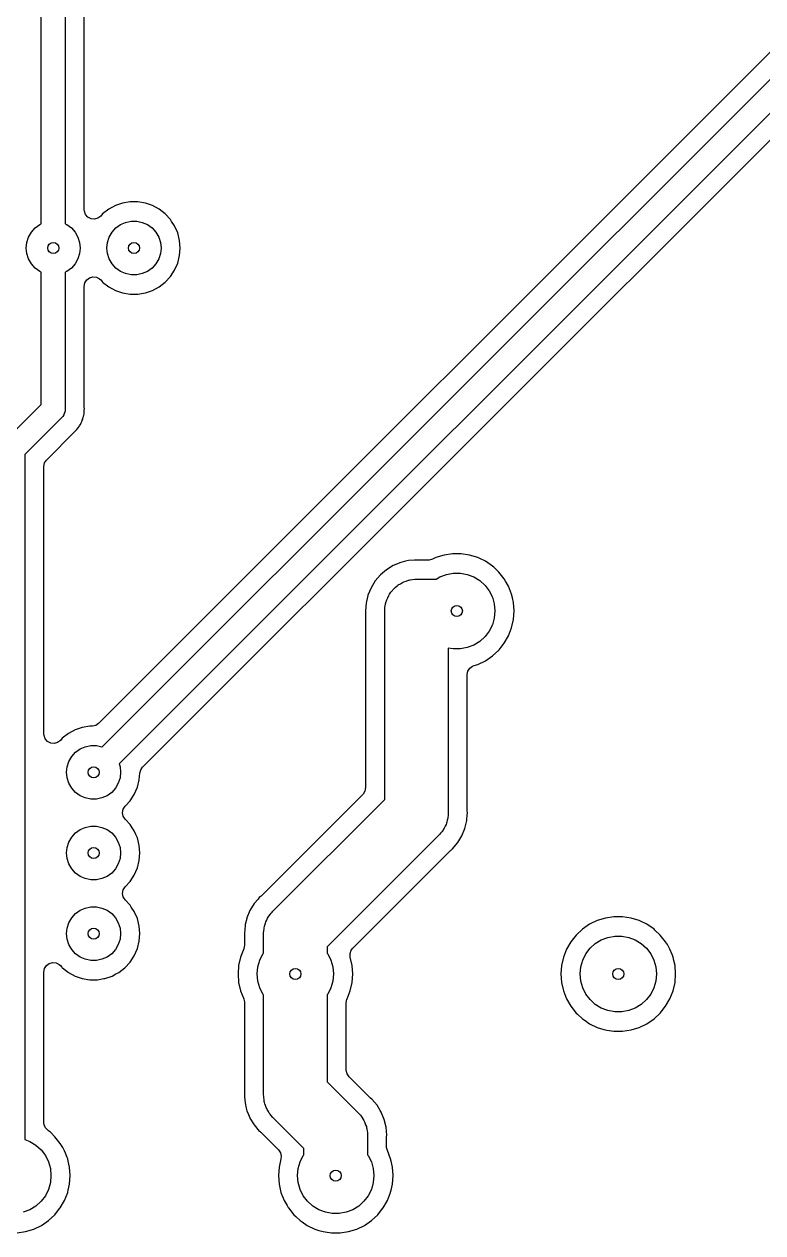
# Model space of a CAD drawing. Extents: x 0.79 to 9.84, y -6.5 to -0.79.
# Drawn here: x 7.651 to 8.566, y -3.208 to -1.71 of the extents above; entities that cross this region are included whole.
import ezdxf

# ---------------------------------------------------------------- set-up
doc = ezdxf.new("R2010")
doc.units = 0
doc.header["$MEASUREMENT"] = 0
doc.layers.add('BLACK', color=7, linetype='CONTINUOUS')

msp = doc.modelspace()

# ---------------------------------------------------------------- linework, layer by layer
at = {"layer": 'BLACK', "linetype": 'CONTINUOUS'}
for p, q in [((7.6726, -1.9575), (7.6726, -1.5374)), ((7.7022, -1.5435), (7.7022, -1.9575)), ((7.7258, -1.9398), (7.7258, -1.5582)), ((8.5955, -1.7249), (7.7436, -2.5768)), ((7.7482, -2.6058), (8.6226, -1.7313)), ((8.6478, -1.7478), (7.7689, -2.6267)), ((7.798, -2.6311), (8.6289, -1.8002)), ((7.7733, -1.9319), (7.7644, -1.9349)), ((7.7827, -1.9303), (7.7733, -1.9319)), ((7.7921, -1.9303), (7.7827, -1.9303)), ((7.7827, -1.9303), (7.7827, -1.9303)), ((7.8015, -1.9319), (7.7921, -1.9303)), ((7.7921, -1.9303), (7.7921, -1.9303)), ((7.8104, -1.9349), (7.8015, -1.9319)), ((7.726, -1.9419), (7.7258, -1.9398)), ((7.7275, -1.946), (7.726, -1.9419)), ((7.7304, -1.9492), (7.7275, -1.946)), ((7.7462, -1.9478), (7.7428, -1.9504)), ((7.7486, -1.9452), (7.7462, -1.9478)), ((7.7561, -1.9394), (7.7486, -1.9452)), ((7.7486, -1.9452), (7.7486, -1.9452)), ((7.7644, -1.9349), (7.7561, -1.9394)), ((7.7561, -1.9394), (7.7561, -1.9394)), ((7.8187, -1.9394), (7.8104, -1.9349)), ((7.8262, -1.9452), (7.8187, -1.9394)), ((7.8187, -1.9394), (7.8187, -1.9394)), ((7.8326, -1.9522), (7.8262, -1.9452)), ((7.8262, -1.9452), (7.8262, -1.9452)), ((7.6603, -1.9677), (7.665, -1.9625)), ((7.665, -1.9625), (7.6707, -1.9584)), ((7.6707, -1.9584), (7.6726, -1.9575)), ((7.7022, -1.9575), (7.7041, -1.9584)), ((7.7041, -1.9584), (7.7098, -1.9625)), ((7.7098, -1.9625), (7.7145, -1.9677)), ((7.7343, -1.9511), (7.7304, -1.9492)), ((7.7386, -1.9516), (7.7343, -1.9511)), ((7.7428, -1.9504), (7.7386, -1.9516)), ((7.7603, -1.9677), (7.765, -1.9625)), ((7.765, -1.9625), (7.7707, -1.9584)), ((7.7707, -1.9584), (7.7771, -1.9556)), ((7.7771, -1.9556), (7.7839, -1.9541)), ((7.7839, -1.9541), (7.7909, -1.9541)), ((7.7909, -1.9541), (7.7977, -1.9556)), ((7.7977, -1.9556), (7.8041, -1.9584)), ((7.8041, -1.9584), (7.8098, -1.9625)), ((7.8098, -1.9625), (7.8145, -1.9677)), ((7.8341, -1.9545), (7.8326, -1.9522)), ((7.8326, -1.9522), (7.8326, -1.9522)), ((7.8378, -1.9601), (7.8341, -1.9545)), ((7.8416, -1.9688), (7.8378, -1.9601)), ((7.6547, -1.9804), (7.6568, -1.9738)), ((7.6568, -1.9738), (7.6603, -1.9677)), ((7.7145, -1.9677), (7.718, -1.9738)), ((7.718, -1.9738), (7.7201, -1.9804)), ((7.7547, -1.9804), (7.7568, -1.9738)), ((7.7568, -1.9738), (7.7603, -1.9677)), ((7.8145, -1.9677), (7.818, -1.9738)), ((7.818, -1.9738), (7.8201, -1.9804)), ((7.8439, -1.978), (7.8416, -1.9688)), ((7.6539, -1.9874), (7.6547, -1.9804)), ((7.6547, -1.9944), (7.6539, -1.9874)), ((7.7201, -1.9804), (7.7209, -1.9874)), ((7.7209, -1.9874), (7.7201, -1.9944)), ((7.7539, -1.9874), (7.7547, -1.9804)), ((7.7547, -1.9944), (7.7539, -1.9874)), ((7.8201, -1.9804), (7.8209, -1.9874)), ((7.8209, -1.9874), (7.8201, -1.9944)), ((7.8447, -1.9874), (7.8439, -1.978)), ((7.8439, -1.9968), (7.8447, -1.9874)), ((7.6568, -2.001), (7.6547, -1.9944)), ((7.6603, -2.0071), (7.6568, -2.001)), ((7.665, -2.0123), (7.6603, -2.0071)), ((7.7145, -2.0071), (7.7098, -2.0123)), ((7.718, -2.001), (7.7145, -2.0071)), ((7.7201, -1.9944), (7.718, -2.001)), ((7.7568, -2.001), (7.7547, -1.9944)), ((7.7603, -2.0071), (7.7568, -2.001)), ((7.765, -2.0123), (7.7603, -2.0071)), ((7.8145, -2.0071), (7.8098, -2.0123)), ((7.818, -2.001), (7.8145, -2.0071)), ((7.8201, -1.9944), (7.818, -2.001)), ((7.8378, -2.0147), (7.8416, -2.006)), ((7.8416, -2.006), (7.8439, -1.9968)), ((7.6707, -2.0164), (7.665, -2.0123)), ((7.6726, -2.0173), (7.6707, -2.0164)), ((7.6726, -2.1813), (7.6726, -2.0173)), ((7.7041, -2.0164), (7.7022, -2.0173)), ((7.7022, -2.0173), (7.7022, -2.1874)), ((7.7098, -2.0123), (7.7041, -2.0164)), ((7.7707, -2.0164), (7.765, -2.0123)), ((7.7771, -2.0192), (7.7707, -2.0164)), ((7.7839, -2.0207), (7.7771, -2.0192)), ((7.7909, -2.0207), (7.7839, -2.0207)), ((7.7977, -2.0192), (7.7909, -2.0207)), ((7.8041, -2.0164), (7.7977, -2.0192)), ((7.8098, -2.0123), (7.8041, -2.0164)), ((7.8262, -2.0296), (7.8326, -2.0226)), ((7.8326, -2.0226), (7.8378, -2.0147)), ((7.7258, -2.035), (7.7266, -2.0307)), ((7.7258, -2.1842), (7.7258, -2.035)), ((7.7266, -2.0307), (7.7289, -2.027)), ((7.7289, -2.027), (7.7323, -2.0244)), ((7.7323, -2.0244), (7.7365, -2.0233)), ((7.7365, -2.0233), (7.7408, -2.0237)), ((7.7408, -2.0237), (7.7447, -2.0256)), ((7.7447, -2.0256), (7.7462, -2.027)), ((7.7462, -2.027), (7.7479, -2.0288)), ((7.7479, -2.0288), (7.7485, -2.0294)), ((7.7485, -2.0294), (7.7486, -2.0296)), ((7.7486, -2.0296), (7.7561, -2.0354)), ((7.7561, -2.0354), (7.7561, -2.0354)), ((7.7561, -2.0354), (7.7561, -2.0354)), ((7.7561, -2.0354), (7.7644, -2.0399)), ((7.8104, -2.0399), (7.8187, -2.0354)), ((7.8187, -2.0354), (7.8262, -2.0296)), ((7.7644, -2.0399), (7.7733, -2.043)), ((7.7733, -2.043), (7.7827, -2.0445)), ((7.7827, -2.0445), (7.7827, -2.0445)), ((7.7827, -2.0445), (7.7921, -2.0445)), ((7.7921, -2.0445), (7.7991, -2.0433)), ((7.7991, -2.0433), (7.8015, -2.043)), ((7.8015, -2.043), (7.8104, -2.0399)), ((7.627, -2.227), (7.6726, -2.1813)), ((7.7022, -2.1874), (7.702, -2.1889)), ((7.7259, -2.1857), (7.7258, -2.1842)), ((7.7258, -2.1884), (7.726, -2.1864)), ((7.726, -2.1864), (7.7259, -2.1857)), ((7.6978, -2.1978), (7.6522, -2.2435)), ((7.6991, -2.1961), (7.6978, -2.1978)), ((7.7004, -2.1944), (7.6991, -2.1961)), ((7.7005, -2.1941), (7.7004, -2.1944)), ((7.7007, -2.1939), (7.7005, -2.1941)), ((7.7013, -2.1918), (7.7007, -2.1939)), ((7.702, -2.1898), (7.7013, -2.1918)), ((7.702, -2.1889), (7.7021, -2.1892)), ((7.7021, -2.1892), (7.702, -2.1894)), ((7.702, -2.1894), (7.702, -2.1898)), ((7.7223, -2.2035), (7.7233, -2.2017)), ((7.7233, -2.2017), (7.7234, -2.201)), ((7.7234, -2.201), (7.7239, -2.1996)), ((7.7239, -2.1996), (7.7242, -2.199)), ((7.7242, -2.199), (7.7246, -2.197)), ((7.7246, -2.197), (7.7248, -2.1961)), ((7.7248, -2.1961), (7.7254, -2.1942)), ((7.7254, -2.1942), (7.7255, -2.1935)), ((7.7255, -2.1935), (7.7257, -2.192)), ((7.7257, -2.1918), (7.7258, -2.1913)), ((7.7257, -2.192), (7.7257, -2.1918)), ((7.7258, -2.1893), (7.7258, -2.1884)), ((7.7258, -2.1884), (7.7258, -2.1884)), ((7.7258, -2.1913), (7.7258, -2.1893)), ((7.6793, -2.2499), (7.7141, -2.215)), ((7.7141, -2.215), (7.7143, -2.2148)), ((7.7143, -2.2148), (7.7167, -2.2125)), ((7.7167, -2.2125), (7.7178, -2.2109)), ((7.7178, -2.2109), (7.7184, -2.2102)), ((7.7184, -2.2102), (7.7196, -2.2086)), ((7.7196, -2.2086), (7.72, -2.208)), ((7.72, -2.208), (7.7207, -2.2067)), ((7.7207, -2.2067), (7.7208, -2.2067)), ((7.7208, -2.2067), (7.7212, -2.2061)), ((7.7212, -2.2061), (7.7219, -2.2043)), ((7.7219, -2.2043), (7.7223, -2.2035)), ((7.6522, -2.2435), (7.6522, -3.0927)), ((7.6758, -2.2582), (7.6766, -2.2539)), ((7.6758, -2.5898), (7.6758, -2.2582)), ((7.6766, -2.2539), (7.6789, -2.2503)), ((7.6789, -2.2503), (7.6793, -2.2499)), ((8.1821, -2.3665), (8.1716, -2.3681)), ((8.1927, -2.3665), (8.1821, -2.3665)), ((8.1821, -2.3665), (8.1821, -2.3665)), ((8.2032, -2.3681), (8.1927, -2.3665)), ((8.1927, -2.3665), (8.1927, -2.3665)), ((8.1087, -2.3811), (8.1002, -2.3863)), ((8.1179, -2.3773), (8.1087, -2.3811)), ((8.1087, -2.3811), (8.1087, -2.3811)), ((8.1239, -2.3758), (8.1179, -2.3773)), ((8.1275, -2.375), (8.1239, -2.3758)), ((8.1349, -2.3744), (8.1275, -2.375)), ((8.1275, -2.375), (8.1275, -2.375)), ((8.1275, -2.375), (8.1275, -2.375)), ((8.1275, -2.375), (8.1275, -2.375)), ((8.1362, -2.3743), (8.1349, -2.3744)), ((8.1349, -2.3744), (8.1349, -2.3744)), ((8.1374, -2.3742), (8.1362, -2.3743)), ((8.1394, -2.3744), (8.1374, -2.3742)), ((8.1374, -2.3742), (8.1374, -2.3742)), ((8.1403, -2.3744), (8.1394, -2.3744)), ((8.1522, -2.3744), (8.1403, -2.3744)), ((8.1531, -2.3744), (8.1522, -2.3744)), ((8.1573, -2.3732), (8.1531, -2.3744)), ((8.1614, -2.3712), (8.1573, -2.3732)), ((8.1716, -2.3681), (8.1614, -2.3712)), ((8.1614, -2.3712), (8.1614, -2.3712)), ((8.1716, -2.3681), (8.1716, -2.3681)), ((8.2134, -2.3712), (8.2032, -2.3681)), ((8.2032, -2.3681), (8.2032, -2.3681)), ((8.2161, -2.3725), (8.2134, -2.3712)), ((8.2134, -2.3712), (8.2134, -2.3712)), ((8.2134, -2.3712), (8.2134, -2.3712)), ((8.2134, -2.3712), (8.2134, -2.3712)), ((8.2229, -2.3758), (8.2161, -2.3725)), ((8.2317, -2.3818), (8.2229, -2.3758)), ((8.2332, -2.3832), (8.2317, -2.3818)), ((8.2317, -2.3818), (8.2317, -2.3818)), ((8.0927, -2.3927), (8.0863, -2.4002)), ((8.1002, -2.3863), (8.0927, -2.3927)), ((8.0927, -2.3927), (8.0927, -2.3927)), ((8.1002, -2.3863), (8.1002, -2.3863)), ((8.1616, -2.398), (8.1663, -2.3951)), ((8.1663, -2.3951), (8.1745, -2.392)), ((8.1745, -2.392), (8.183, -2.3904)), ((8.183, -2.3904), (8.1918, -2.3904)), ((8.1918, -2.3904), (8.2003, -2.392)), ((8.2003, -2.392), (8.2085, -2.3951)), ((8.2085, -2.3951), (8.2159, -2.3997)), ((8.2395, -2.3891), (8.2332, -2.3832)), ((8.2461, -2.3974), (8.2395, -2.3891)), ((8.2479, -2.4004), (8.2461, -2.3974)), ((8.2461, -2.3974), (8.2461, -2.3974)), ((8.2461, -2.3974), (8.2461, -2.3974)), ((8.0811, -2.4087), (8.0773, -2.4179)), ((8.0863, -2.4002), (8.0811, -2.4087)), ((8.0811, -2.4087), (8.0811, -2.4087)), ((8.0863, -2.4002), (8.0863, -2.4002)), ((8.1058, -2.4142), (8.1075, -2.4118)), ((8.1075, -2.4118), (8.1083, -2.4111)), ((8.1083, -2.4111), (8.1089, -2.4103)), ((8.1089, -2.4103), (8.1111, -2.4083)), ((8.1111, -2.4083), (8.1133, -2.4063)), ((8.1133, -2.4063), (8.1142, -2.4057)), ((8.1142, -2.4057), (8.1149, -2.4051)), ((8.1149, -2.4051), (8.1175, -2.4036)), ((8.1175, -2.4036), (8.1201, -2.4021)), ((8.1201, -2.4021), (8.121, -2.4017)), ((8.121, -2.4017), (8.1219, -2.4012)), ((8.1219, -2.4012), (8.1247, -2.4003)), ((8.1247, -2.4003), (8.1275, -2.3993)), ((8.1275, -2.3993), (8.1285, -2.3991)), ((8.1285, -2.3991), (8.1295, -2.3988)), ((8.1295, -2.3988), (8.1325, -2.3985)), ((8.1325, -2.3985), (8.1354, -2.3981)), ((8.1354, -2.3981), (8.1364, -2.3981)), ((8.1364, -2.3981), (8.1374, -2.398)), ((8.1374, -2.398), (8.1616, -2.398)), ((8.2159, -2.3997), (8.2223, -2.4056)), ((8.2223, -2.4056), (8.2276, -2.4125)), ((8.2514, -2.4066), (8.2479, -2.4004)), ((8.2553, -2.4164), (8.2514, -2.4066)), ((8.2514, -2.4066), (8.2514, -2.4066)), ((8.0755, -2.4255), (8.075, -2.4275)), ((8.0772, -2.4182), (8.0755, -2.4255)), ((8.0773, -2.4179), (8.0772, -2.4182)), ((8.0992, -2.4285), (8.0998, -2.4256)), ((8.0998, -2.4256), (8.1002, -2.4247)), ((8.1002, -2.4247), (8.1005, -2.4237)), ((8.1005, -2.4237), (8.1018, -2.421)), ((8.1018, -2.421), (8.103, -2.4183)), ((8.103, -2.4183), (8.1035, -2.4175)), ((8.1035, -2.4175), (8.104, -2.4166)), ((8.104, -2.4166), (8.1058, -2.4142)), ((8.2276, -2.4125), (8.2315, -2.4203)), ((8.2315, -2.4203), (8.2338, -2.4287)), ((8.2564, -2.4212), (8.2553, -2.4164)), ((8.2577, -2.4268), (8.2564, -2.4212)), ((8.2585, -2.4374), (8.2577, -2.4268)), ((8.075, -2.4275), (8.0742, -2.4374)), ((8.0742, -2.4374), (8.0742, -2.4374)), ((8.0742, -2.4374), (8.0744, -2.4394)), ((8.0744, -2.4394), (8.0744, -2.4403)), ((8.0744, -2.4403), (8.0744, -2.6564)), ((8.075, -2.4275), (8.075, -2.4275)), ((8.098, -2.4374), (8.0982, -2.4334)), ((8.098, -2.6711), (8.098, -2.4374)), ((8.0982, -2.4334), (8.0984, -2.4324)), ((8.0984, -2.4324), (8.0985, -2.4314)), ((8.0985, -2.4314), (8.0992, -2.4285)), ((8.2338, -2.4287), (8.2346, -2.4374)), ((8.2346, -2.4374), (8.2338, -2.4461)), ((8.2577, -2.448), (8.2585, -2.4374)), ((8.2315, -2.4545), (8.2276, -2.4623)), ((8.2338, -2.4461), (8.2315, -2.4545)), ((8.2553, -2.4584), (8.2577, -2.448)), ((8.2223, -2.4692), (8.2159, -2.4751)), ((8.2276, -2.4623), (8.2223, -2.4692)), ((8.2461, -2.4774), (8.2514, -2.4682)), ((8.2514, -2.4682), (8.2553, -2.4584)), ((8.183, -2.4844), (8.1768, -2.4833)), ((8.1768, -2.4833), (8.1768, -2.6874)), ((8.1918, -2.4844), (8.183, -2.4844)), ((8.2003, -2.4828), (8.1918, -2.4844)), ((8.2085, -2.4797), (8.2003, -2.4828)), ((8.2159, -2.4751), (8.2085, -2.4797)), ((8.2317, -2.493), (8.2395, -2.4858)), ((8.2395, -2.4858), (8.2398, -2.4854)), ((8.2398, -2.4854), (8.2461, -2.4774)), ((8.2461, -2.4774), (8.2461, -2.4774)), ((8.2461, -2.4774), (8.2461, -2.4774)), ((8.2134, -2.5036), (8.2229, -2.499)), ((8.2229, -2.499), (8.2317, -2.493)), ((8.2004, -2.5163), (8.2012, -2.512)), ((8.2004, -2.6845), (8.2004, -2.5163)), ((8.2012, -2.512), (8.2035, -2.5083)), ((8.2035, -2.5083), (8.2069, -2.5057)), ((8.2069, -2.5057), (8.2087, -2.505)), ((8.2087, -2.505), (8.2134, -2.5036)), ((7.7436, -2.5768), (7.7401, -2.5793)), ((7.676, -2.5919), (7.6758, -2.5898)), ((7.6775, -2.596), (7.676, -2.5919)), ((7.7061, -2.5894), (7.6986, -2.5952)), ((7.7144, -2.5849), (7.7061, -2.5894)), ((7.7061, -2.5894), (7.7061, -2.5894)), ((7.7233, -2.5819), (7.7144, -2.5849)), ((7.7327, -2.5803), (7.7233, -2.5819)), ((7.7353, -2.5803), (7.7327, -2.5803)), ((7.7359, -2.5803), (7.7353, -2.5803)), ((7.7401, -2.5793), (7.7359, -2.5803)), ((7.6804, -2.5992), (7.6775, -2.596)), ((7.6843, -2.6011), (7.6804, -2.5992)), ((7.6886, -2.6016), (7.6843, -2.6011)), ((7.6928, -2.6004), (7.6886, -2.6016)), ((7.6962, -2.5978), (7.6928, -2.6004)), ((7.6986, -2.5952), (7.6962, -2.5978)), ((7.6986, -2.5952), (7.6986, -2.5952)), ((7.7207, -2.6084), (7.7271, -2.6056)), ((7.7271, -2.6056), (7.7339, -2.6041)), ((7.7339, -2.6041), (7.7409, -2.6041)), ((7.7409, -2.6041), (7.7477, -2.6056)), ((7.7477, -2.6056), (7.7482, -2.6058)), ((7.7068, -2.6238), (7.7103, -2.6177)), ((7.7103, -2.6177), (7.715, -2.6125)), ((7.715, -2.6125), (7.7207, -2.6084)), ((7.7039, -2.6374), (7.7047, -2.6304)), ((7.7047, -2.6304), (7.7068, -2.6238)), ((7.7689, -2.6267), (7.7701, -2.6304)), ((7.7701, -2.6304), (7.7709, -2.6374)), ((7.7946, -2.6384), (7.7958, -2.6343)), ((7.7958, -2.6343), (7.798, -2.6311)), ((7.7047, -2.6444), (7.7039, -2.6374)), ((7.7068, -2.651), (7.7047, -2.6444)), ((7.7103, -2.6571), (7.7068, -2.651)), ((7.768, -2.651), (7.7645, -2.6571)), ((7.7701, -2.6444), (7.768, -2.651)), ((7.7709, -2.6374), (7.7701, -2.6444)), ((7.7916, -2.656), (7.7939, -2.6468)), ((7.7939, -2.6468), (7.7946, -2.6384)), ((7.715, -2.6623), (7.7103, -2.6571)), ((7.7207, -2.6664), (7.715, -2.6623)), ((7.7271, -2.6692), (7.7207, -2.6664)), ((7.7541, -2.6664), (7.7477, -2.6692)), ((7.7598, -2.6623), (7.7541, -2.6664)), ((7.7645, -2.6571), (7.7598, -2.6623)), ((7.7826, -2.6726), (7.7878, -2.6647)), ((7.7878, -2.6647), (7.7916, -2.656)), ((8.0709, -2.6647), (7.9449, -2.7908)), ((8.0713, -2.6644), (8.0709, -2.6647)), ((8.0736, -2.6607), (8.0713, -2.6644)), ((8.0744, -2.6564), (8.0736, -2.6607)), ((7.7339, -2.6707), (7.7271, -2.6692)), ((7.7409, -2.6707), (7.7339, -2.6707)), ((7.7477, -2.6692), (7.7409, -2.6707)), ((7.774, -2.6832), (7.7763, -2.6795)), ((7.7763, -2.6794), (7.7767, -2.6791)), ((7.7763, -2.6795), (7.7763, -2.6794)), ((7.7767, -2.6791), (7.7826, -2.6726)), ((7.9596, -2.8096), (8.098, -2.6711)), ((7.7732, -2.6875), (7.774, -2.6832)), ((7.774, -2.6917), (7.7732, -2.6875)), ((7.7763, -2.6954), (7.774, -2.6917)), ((7.7826, -2.7022), (7.7763, -2.6954)), ((8.1755, -2.6967), (8.175, -2.6992)), ((8.1762, -2.6943), (8.1755, -2.6967)), ((8.1763, -2.6929), (8.1762, -2.6943)), ((8.1766, -2.6914), (8.1763, -2.6929)), ((8.1768, -2.6874), (8.1766, -2.6914)), ((8.1998, -2.6973), (8.1999, -2.6969)), ((8.1999, -2.6969), (8.2004, -2.6899)), ((8.2004, -2.6854), (8.2004, -2.6845)), ((8.2006, -2.6874), (8.2004, -2.6854)), ((8.2004, -2.6894), (8.2005, -2.6884)), ((8.2004, -2.6899), (8.2004, -2.6894)), ((8.2004, -2.6899), (8.2004, -2.6899)), ((8.2005, -2.6884), (8.2006, -2.6874)), ((8.2006, -2.6874), (8.2006, -2.6874)), ((7.715, -2.7125), (7.7207, -2.7084)), ((7.7207, -2.7084), (7.7271, -2.7056)), ((7.7271, -2.7056), (7.7339, -2.7041)), ((7.7339, -2.7041), (7.7409, -2.7041)), ((7.7409, -2.7041), (7.7477, -2.7056)), ((7.7477, -2.7056), (7.7541, -2.7084)), ((7.7541, -2.7084), (7.7598, -2.7125)), ((7.7852, -2.7061), (7.7826, -2.7022)), ((7.7826, -2.7022), (7.7826, -2.7022)), ((7.7826, -2.7022), (7.7826, -2.7022)), ((7.7878, -2.7101), (7.7852, -2.7061)), ((7.7897, -2.7145), (7.7878, -2.7101)), ((7.7878, -2.7101), (7.7878, -2.7101)), ((7.7878, -2.7101), (7.7878, -2.7101)), ((8.1687, -2.711), (8.1673, -2.713)), ((8.1703, -2.7091), (8.1687, -2.711)), ((8.171, -2.7077), (8.1703, -2.7091)), ((8.1718, -2.7065), (8.171, -2.7077)), ((8.1728, -2.7042), (8.1718, -2.7065)), ((8.174, -2.702), (8.1728, -2.7042)), ((8.1744, -2.7006), (8.174, -2.702)), ((8.175, -2.6992), (8.1744, -2.7006)), ((8.1937, -2.7161), (8.1975, -2.7069)), ((8.1975, -2.7069), (8.1998, -2.6973)), ((7.7047, -2.7304), (7.7068, -2.7238)), ((7.7068, -2.7238), (7.7103, -2.7177)), ((7.7103, -2.7177), (7.715, -2.7125)), ((7.7598, -2.7125), (7.7645, -2.7177)), ((7.7645, -2.7177), (7.768, -2.7238)), ((7.768, -2.7238), (7.7701, -2.7304)), ((7.7916, -2.7188), (7.7897, -2.7145)), ((7.7939, -2.728), (7.7916, -2.7188)), ((8.1652, -2.7152), (8.0268, -2.8537)), ((8.1662, -2.7141), (8.1652, -2.7152)), ((8.1673, -2.713), (8.1662, -2.7141)), ((8.1821, -2.7321), (8.1885, -2.7246)), ((8.1885, -2.7246), (8.1937, -2.7161)), ((7.7039, -2.7374), (7.7047, -2.7304)), ((7.7047, -2.7444), (7.7039, -2.7374)), ((7.7701, -2.7304), (7.7709, -2.7374)), ((7.7709, -2.7374), (7.7701, -2.7444)), ((7.7947, -2.7374), (7.7939, -2.728)), ((7.7939, -2.7468), (7.7947, -2.7374)), ((8.0585, -2.8554), (8.1799, -2.734)), ((8.1799, -2.734), (8.1806, -2.7334)), ((8.1806, -2.7334), (8.1821, -2.7321)), ((8.1821, -2.7321), (8.1821, -2.7321)), ((7.7068, -2.751), (7.7047, -2.7444)), ((7.7103, -2.7571), (7.7068, -2.751)), ((7.768, -2.751), (7.7645, -2.7571)), ((7.7701, -2.7444), (7.768, -2.751)), ((7.7878, -2.7647), (7.7916, -2.756)), ((7.7916, -2.756), (7.7939, -2.7468)), ((7.715, -2.7623), (7.7103, -2.7571)), ((7.7207, -2.7664), (7.715, -2.7623)), ((7.7271, -2.7692), (7.7207, -2.7664)), ((7.7339, -2.7707), (7.7271, -2.7692)), ((7.7409, -2.7707), (7.7339, -2.7707)), ((7.7477, -2.7692), (7.7409, -2.7707)), ((7.7541, -2.7664), (7.7477, -2.7692)), ((7.7598, -2.7623), (7.7541, -2.7664)), ((7.7645, -2.7571), (7.7598, -2.7623)), ((7.7826, -2.7726), (7.7878, -2.7647)), ((7.7732, -2.7875), (7.774, -2.7832)), ((7.774, -2.7832), (7.7763, -2.7795)), ((7.7763, -2.7794), (7.7765, -2.7793)), ((7.7763, -2.7795), (7.7763, -2.7794)), ((7.7765, -2.7793), (7.7826, -2.7726)), ((7.774, -2.7917), (7.7732, -2.7875)), ((7.7763, -2.7954), (7.774, -2.7917)), ((7.7826, -2.8022), (7.7763, -2.7954)), ((7.9363, -2.8002), (7.9311, -2.8087)), ((7.9411, -2.7946), (7.9363, -2.8002)), ((7.9427, -2.7927), (7.9411, -2.7946)), ((7.9411, -2.7946), (7.9411, -2.7946)), ((7.9442, -2.7914), (7.9427, -2.7927)), ((7.9427, -2.7927), (7.9427, -2.7927)), ((7.9449, -2.7908), (7.9442, -2.7914)), ((7.7103, -2.8177), (7.715, -2.8125)), ((7.715, -2.8125), (7.7207, -2.8084)), ((7.7207, -2.8084), (7.7271, -2.8056)), ((7.7271, -2.8056), (7.7339, -2.8041)), ((7.7339, -2.8041), (7.7409, -2.8041)), ((7.7409, -2.8041), (7.7477, -2.8056)), ((7.7477, -2.8056), (7.7541, -2.8084)), ((7.7541, -2.8084), (7.7598, -2.8125)), ((7.7598, -2.8125), (7.7645, -2.8177)), ((7.7841, -2.8045), (7.7826, -2.8022)), ((7.7826, -2.8022), (7.7826, -2.8022)), ((7.7826, -2.8022), (7.7826, -2.8022)), ((7.7878, -2.8101), (7.7841, -2.8045)), ((7.7916, -2.8188), (7.7878, -2.8101)), ((7.9311, -2.8087), (7.9273, -2.8179)), ((7.9311, -2.8087), (7.9311, -2.8087)), ((7.9538, -2.8171), (7.9545, -2.8157)), ((7.9545, -2.8157), (7.9561, -2.8138)), ((7.9561, -2.8138), (7.9575, -2.8118)), ((7.9575, -2.8118), (7.9586, -2.8107)), ((7.9586, -2.8107), (7.9596, -2.8096)), ((8.3821, -2.8165), (8.3716, -2.8181)), ((8.3927, -2.8165), (8.3821, -2.8165)), ((8.3821, -2.8165), (8.3821, -2.8165)), ((8.4032, -2.8181), (8.3927, -2.8165)), ((8.3927, -2.8165), (8.3927, -2.8165)), ((7.7039, -2.8374), (7.7047, -2.8304)), ((7.7047, -2.8304), (7.7068, -2.8238)), ((7.7068, -2.8238), (7.7103, -2.8177)), ((7.7645, -2.8177), (7.768, -2.8238)), ((7.768, -2.8238), (7.7701, -2.8304)), ((7.7701, -2.8304), (7.7709, -2.8374)), ((7.7939, -2.828), (7.7916, -2.8188)), ((7.7947, -2.8374), (7.7939, -2.828)), ((7.925, -2.8275), (7.9242, -2.8374)), ((7.9253, -2.8259), (7.925, -2.8275)), ((7.925, -2.8275), (7.925, -2.8275)), ((7.9271, -2.8185), (7.9253, -2.8259)), ((7.9273, -2.8179), (7.9271, -2.8185)), ((7.9485, -2.832), (7.9486, -2.8305)), ((7.9486, -2.8305), (7.9493, -2.8281)), ((7.9493, -2.8281), (7.9498, -2.8256)), ((7.9498, -2.8256), (7.9504, -2.8242)), ((7.9504, -2.8242), (7.9508, -2.8228)), ((7.9508, -2.8228), (7.952, -2.8206)), ((7.952, -2.8206), (7.953, -2.8183)), ((7.953, -2.8183), (7.9538, -2.8171)), ((8.3431, -2.8318), (8.3429, -2.832)), ((8.3519, -2.8258), (8.3431, -2.8318)), ((8.3431, -2.8318), (8.3431, -2.8318)), ((8.3614, -2.8212), (8.3519, -2.8258)), ((8.3519, -2.8258), (8.3519, -2.8258)), ((8.3716, -2.8181), (8.3614, -2.8212)), ((8.3614, -2.8212), (8.3614, -2.8212)), ((8.3716, -2.8181), (8.3716, -2.8181)), ((8.4134, -2.8212), (8.4032, -2.8181)), ((8.4032, -2.8181), (8.4032, -2.8181)), ((8.4141, -2.8216), (8.4134, -2.8212)), ((8.4134, -2.8212), (8.4134, -2.8212)), ((8.4134, -2.8212), (8.4134, -2.8212)), ((8.4134, -2.8212), (8.4134, -2.8212)), ((8.4229, -2.8258), (8.4141, -2.8216)), ((8.4317, -2.8318), (8.4229, -2.8258)), ((8.4328, -2.8329), (8.4317, -2.8318)), ((8.4317, -2.8318), (8.4317, -2.8318)), ((7.7047, -2.8444), (7.7039, -2.8374)), ((7.7068, -2.851), (7.7047, -2.8444)), ((7.7701, -2.8444), (7.768, -2.851)), ((7.7709, -2.8374), (7.7701, -2.8444)), ((7.7916, -2.856), (7.7939, -2.8468)), ((7.7939, -2.8468), (7.7947, -2.8374)), ((7.9242, -2.8374), (7.9242, -2.8374)), ((7.9242, -2.8374), (7.9243, -2.8394)), ((7.9243, -2.8394), (7.9244, -2.8394)), ((7.9244, -2.8394), (7.9244, -2.8403)), ((7.9244, -2.8403), (7.9244, -2.8517)), ((7.948, -2.8374), (7.9482, -2.8334)), ((7.948, -2.8615), (7.948, -2.8374)), ((7.9482, -2.8334), (7.9485, -2.832)), ((8.3353, -2.8391), (8.3287, -2.8474)), ((8.3429, -2.832), (8.3353, -2.8391)), ((8.3589, -2.8497), (8.3663, -2.8451)), ((8.3663, -2.8451), (8.3745, -2.842)), ((8.3745, -2.842), (8.383, -2.8404)), ((8.383, -2.8404), (8.3918, -2.8404)), ((8.3918, -2.8404), (8.4003, -2.842)), ((8.4003, -2.842), (8.4085, -2.8451)), ((8.4085, -2.8451), (8.4159, -2.8497)), ((8.4395, -2.8391), (8.4328, -2.8329)), ((8.4461, -2.8474), (8.4395, -2.8391)), ((7.7103, -2.8571), (7.7068, -2.851)), ((7.715, -2.8623), (7.7103, -2.8571)), ((7.7645, -2.8571), (7.7598, -2.8623)), ((7.768, -2.851), (7.7645, -2.8571)), ((7.7878, -2.8647), (7.7916, -2.856)), ((7.9235, -2.8562), (7.9195, -2.8664)), ((7.9236, -2.856), (7.9235, -2.8562)), ((7.9244, -2.8517), (7.9236, -2.856)), ((7.9472, -2.8625), (7.948, -2.8615)), ((8.0268, -2.8537), (8.0268, -2.8615)), ((8.0268, -2.8615), (8.0276, -2.8625)), ((8.0551, -2.8621), (8.0565, -2.858)), ((8.0565, -2.858), (8.0585, -2.8554)), ((8.3234, -2.8566), (8.3195, -2.8664)), ((8.3287, -2.8474), (8.3234, -2.8566)), ((8.3234, -2.8566), (8.3234, -2.8566)), ((8.3472, -2.8625), (8.3525, -2.8556)), ((8.3525, -2.8556), (8.3589, -2.8497)), ((8.4159, -2.8497), (8.4223, -2.8556)), ((8.4223, -2.8556), (8.4276, -2.8625)), ((8.4483, -2.851), (8.4461, -2.8474)), ((8.4461, -2.8474), (8.4461, -2.8474)), ((8.4461, -2.8474), (8.4461, -2.8474)), ((8.4514, -2.8566), (8.4483, -2.851)), ((8.4541, -2.8634), (8.4514, -2.8566)), ((8.4514, -2.8566), (8.4514, -2.8566)), ((7.6789, -2.877), (7.6823, -2.8744)), ((7.6823, -2.8744), (7.6865, -2.8733)), ((7.6865, -2.8733), (7.6908, -2.8737)), ((7.6908, -2.8737), (7.6947, -2.8756)), ((7.6947, -2.8756), (7.6962, -2.877)), ((7.7207, -2.8664), (7.715, -2.8623)), ((7.7271, -2.8692), (7.7207, -2.8664)), ((7.7339, -2.8707), (7.7271, -2.8692)), ((7.7409, -2.8707), (7.7339, -2.8707)), ((7.7477, -2.8692), (7.7409, -2.8707)), ((7.7541, -2.8664), (7.7477, -2.8692)), ((7.7598, -2.8623), (7.7541, -2.8664)), ((7.7762, -2.8796), (7.7826, -2.8726)), ((7.7826, -2.8726), (7.7878, -2.8647)), ((7.9171, -2.8768), (7.9163, -2.8874)), ((7.9195, -2.8664), (7.9171, -2.8768)), ((7.941, -2.8787), (7.9433, -2.8703)), ((7.9433, -2.8703), (7.9472, -2.8625)), ((8.0276, -2.8625), (8.0315, -2.8703)), ((8.0315, -2.8703), (8.0338, -2.8787)), ((8.0553, -2.8664), (8.0551, -2.8621)), ((8.0577, -2.8768), (8.0553, -2.8664)), ((8.0553, -2.8664), (8.0553, -2.8664)), ((8.0553, -2.8664), (8.0553, -2.8664)), ((8.0585, -2.8874), (8.0577, -2.8768)), ((8.3171, -2.8768), (8.3163, -2.8874)), ((8.3195, -2.8664), (8.3171, -2.8768)), ((8.341, -2.8787), (8.3433, -2.8703)), ((8.3433, -2.8703), (8.3472, -2.8625)), ((8.4276, -2.8625), (8.4315, -2.8703)), ((8.4315, -2.8703), (8.4338, -2.8787)), ((8.4549, -2.8653), (8.4541, -2.8634)), ((8.4553, -2.8664), (8.4549, -2.8653)), ((8.4563, -2.8706), (8.4553, -2.8664)), ((8.4577, -2.8768), (8.4563, -2.8706)), ((8.4585, -2.8874), (8.4577, -2.8768)), ((7.6758, -2.885), (7.6766, -2.8807)), ((7.6758, -3.0716), (7.6758, -2.885)), ((7.6766, -2.8807), (7.6789, -2.877)), ((7.6962, -2.877), (7.698, -2.8789)), ((7.698, -2.8789), (7.6986, -2.8796)), ((7.6986, -2.8796), (7.6986, -2.8796)), ((7.6986, -2.8796), (7.6987, -2.8796)), ((7.6987, -2.8796), (7.7061, -2.8854)), ((7.7061, -2.8854), (7.7061, -2.8854)), ((7.7061, -2.8854), (7.7061, -2.8854)), ((7.7061, -2.8854), (7.7144, -2.8899)), ((7.7144, -2.8899), (7.7233, -2.893)), ((7.7515, -2.893), (7.7604, -2.8899)), ((7.7604, -2.8899), (7.765, -2.8874)), ((7.765, -2.8874), (7.7687, -2.8854)), ((7.7687, -2.8854), (7.7762, -2.8796)), ((7.9163, -2.8874), (7.9171, -2.898)), ((7.9402, -2.8874), (7.941, -2.8787)), ((7.941, -2.8961), (7.9402, -2.8874)), ((8.0338, -2.8787), (8.0346, -2.8874)), ((8.0346, -2.8874), (8.0338, -2.8961)), ((8.0577, -2.898), (8.0585, -2.8874)), ((8.3163, -2.8874), (8.3171, -2.898)), ((8.3402, -2.8874), (8.341, -2.8787)), ((8.341, -2.8961), (8.3402, -2.8874)), ((8.4338, -2.8787), (8.4346, -2.8874)), ((8.4346, -2.8874), (8.4338, -2.8961)), ((8.4577, -2.898), (8.4585, -2.8874)), ((7.7233, -2.893), (7.7327, -2.8945)), ((7.7327, -2.8945), (7.7327, -2.8945)), ((7.7327, -2.8945), (7.7421, -2.8945)), ((7.7421, -2.8945), (7.75, -2.8932)), ((7.75, -2.8932), (7.7515, -2.893)), ((7.9171, -2.898), (7.9195, -2.9083)), ((7.9433, -2.9045), (7.941, -2.8961)), ((7.9472, -2.9123), (7.9433, -2.9045)), ((8.0315, -2.9045), (8.0276, -2.9123)), ((8.0338, -2.8961), (8.0315, -2.9045)), ((8.0553, -2.9084), (8.0577, -2.898)), ((8.3171, -2.898), (8.3195, -2.9084)), ((8.3433, -2.9045), (8.341, -2.8961)), ((8.3472, -2.9123), (8.3433, -2.9045)), ((8.4315, -2.9045), (8.4276, -2.9123)), ((8.4338, -2.8961), (8.4315, -2.9045)), ((8.4553, -2.9084), (8.4577, -2.898)), ((7.9195, -2.9083), (7.9195, -2.9084)), ((7.9195, -2.9084), (7.9234, -2.9182)), ((7.9234, -2.9182), (7.9234, -2.9182)), ((7.9234, -2.9182), (7.9235, -2.9187)), ((7.9235, -2.9187), (7.9234, -2.9187)), ((7.9234, -2.9187), (7.9244, -2.9221)), ((7.948, -2.9133), (7.9472, -2.9123)), ((7.948, -3.0374), (7.948, -2.9133)), ((8.0276, -2.9123), (8.0268, -2.9133)), ((8.0268, -2.9133), (8.0268, -3.0211)), ((8.0504, -2.9231), (8.0512, -2.9188)), ((8.0512, -2.9188), (8.0513, -2.9186)), ((8.0513, -2.9186), (8.0514, -2.9182)), ((8.0514, -2.9182), (8.0553, -2.9084)), ((8.0514, -2.9182), (8.0514, -2.9182)), ((8.3195, -2.9084), (8.3234, -2.9182)), ((8.3234, -2.9182), (8.3234, -2.9182)), ((8.3234, -2.9182), (8.3287, -2.9274)), ((8.3525, -2.9192), (8.3472, -2.9123)), ((8.3589, -2.9251), (8.3525, -2.9192)), ((8.4223, -2.9192), (8.4159, -2.9251)), ((8.4276, -2.9123), (8.4223, -2.9192)), ((8.4461, -2.9274), (8.4514, -2.9182)), ((8.4514, -2.9182), (8.4553, -2.9084)), ((7.9244, -2.9221), (7.9244, -2.9231)), ((7.9244, -2.9231), (7.9244, -3.0345)), ((8.0504, -3.0064), (8.0504, -2.9231)), ((8.3287, -2.9274), (8.3353, -2.9358)), ((8.3353, -2.9358), (8.3367, -2.9371)), ((8.3663, -2.9297), (8.3589, -2.9251)), ((8.3745, -2.9328), (8.3663, -2.9297)), ((8.383, -2.9344), (8.3745, -2.9328)), ((8.3918, -2.9344), (8.383, -2.9344)), ((8.4003, -2.9328), (8.3918, -2.9344)), ((8.4085, -2.9297), (8.4003, -2.9328)), ((8.4159, -2.9251), (8.4085, -2.9297)), ((8.4317, -2.943), (8.4395, -2.9358)), ((8.4395, -2.9358), (8.4407, -2.9342)), ((8.4407, -2.9342), (8.4461, -2.9274)), ((8.4461, -2.9274), (8.4461, -2.9274)), ((8.4461, -2.9274), (8.4461, -2.9274)), ((8.3367, -2.9371), (8.3431, -2.943)), ((8.3431, -2.943), (8.3463, -2.9452)), ((8.3463, -2.9452), (8.3519, -2.949)), ((8.3519, -2.949), (8.3519, -2.949)), ((8.3519, -2.949), (8.3519, -2.949)), ((8.3519, -2.949), (8.3614, -2.9536)), ((8.4134, -2.9536), (8.4229, -2.949)), ((8.4229, -2.949), (8.4317, -2.943)), ((8.3614, -2.9536), (8.3614, -2.9536)), ((8.3614, -2.9536), (8.3614, -2.9536)), ((8.3614, -2.9536), (8.3697, -2.9561)), ((8.3697, -2.9561), (8.3716, -2.9567)), ((8.3716, -2.9567), (8.3716, -2.9567)), ((8.3716, -2.9567), (8.3716, -2.9567)), ((8.3716, -2.9567), (8.3732, -2.9569)), ((8.3732, -2.9569), (8.3821, -2.9583)), ((8.3821, -2.9583), (8.3821, -2.9583)), ((8.3821, -2.9583), (8.3821, -2.9583)), ((8.3821, -2.9583), (8.3927, -2.9583)), ((8.3927, -2.9583), (8.4032, -2.9567)), ((8.3927, -2.9583), (8.3927, -2.9583)), ((8.4032, -2.9567), (8.4134, -2.9536)), ((8.0504, -3.007), (8.0504, -3.0064)), ((8.0514, -3.0112), (8.0504, -3.007)), ((8.0539, -3.0147), (8.0514, -3.0112)), ((8.0268, -3.0211), (8.0652, -3.0596)), ((8.0799, -3.0408), (8.0539, -3.0147)), ((7.9244, -3.0354), (7.9242, -3.0374)), ((7.9242, -3.0374), (7.9242, -3.0374)), ((7.9242, -3.0374), (7.9244, -3.0399)), ((7.9244, -3.0345), (7.9244, -3.0354)), ((7.9244, -3.0399), (7.9244, -3.0399)), ((7.9244, -3.0399), (7.925, -3.0473)), ((7.9482, -3.0389), (7.948, -3.0374)), ((7.9481, -3.0404), (7.9482, -3.0389)), ((7.9486, -3.0428), (7.9481, -3.0404)), ((8.0806, -3.0414), (8.0799, -3.0408)), ((8.0821, -3.0427), (8.0806, -3.0414)), ((7.925, -3.0473), (7.925, -3.0473)), ((7.925, -3.0473), (7.925, -3.0473)), ((7.925, -3.0473), (7.925, -3.0473)), ((7.925, -3.0473), (7.9266, -3.0539)), ((7.9266, -3.0539), (7.9273, -3.0569)), ((7.9488, -3.0453), (7.9486, -3.0428)), ((7.9493, -3.0468), (7.9488, -3.0453)), ((7.9496, -3.0482), (7.9493, -3.0468)), ((7.9505, -3.0505), (7.9496, -3.0482)), ((7.9512, -3.0529), (7.9505, -3.0505)), ((7.9519, -3.0542), (7.9512, -3.0529)), ((7.9525, -3.0556), (7.9519, -3.0542)), ((7.9539, -3.0577), (7.9525, -3.0556)), ((8.0885, -3.0502), (8.0821, -3.0427)), ((8.0821, -3.0427), (8.0821, -3.0427)), ((8.0925, -3.0567), (8.0885, -3.0502)), ((8.0885, -3.0502), (8.0885, -3.0502)), ((8.0885, -3.0502), (8.0885, -3.0502)), ((7.6761, -3.0743), (7.6758, -3.0716)), ((7.9273, -3.0569), (7.9293, -3.0618)), ((7.9293, -3.0618), (7.931, -3.0658)), ((7.931, -3.0658), (7.9311, -3.0661)), ((7.9311, -3.0661), (7.9311, -3.0661)), ((7.9311, -3.0661), (7.9363, -3.0746)), ((7.9551, -3.0599), (7.9539, -3.0577)), ((7.9561, -3.061), (7.9551, -3.0599)), ((7.9569, -3.0623), (7.9561, -3.061)), ((7.9596, -3.0652), (7.9569, -3.0623)), ((7.998, -3.1037), (7.9596, -3.0652)), ((8.0652, -3.0596), (8.0679, -3.0625)), ((8.0679, -3.0625), (8.0687, -3.0638)), ((8.0687, -3.0638), (8.0697, -3.0649)), ((8.0697, -3.0649), (8.0709, -3.0671)), ((8.0709, -3.0671), (8.0723, -3.0692)), ((8.0723, -3.0692), (8.0729, -3.0706)), ((8.0729, -3.0706), (8.0736, -3.0719)), ((8.0937, -3.0587), (8.0925, -3.0567)), ((8.0975, -3.0679), (8.0937, -3.0587)), ((8.0998, -3.0775), (8.0975, -3.0679)), ((7.6779, -3.0782), (7.6761, -3.0743)), ((7.6809, -3.0813), (7.6779, -3.0782)), ((7.6817, -3.0818), (7.6809, -3.0813)), ((7.6838, -3.0837), (7.6817, -3.0818)), ((7.6817, -3.0818), (7.6817, -3.0818)), ((7.6895, -3.0891), (7.6838, -3.0837)), ((7.9363, -3.0746), (7.9363, -3.0746)), ((7.9363, -3.0746), (7.9427, -3.0821)), ((7.9427, -3.0821), (7.9427, -3.0821)), ((7.9427, -3.0821), (7.9427, -3.0821)), ((7.9427, -3.0821), (7.9436, -3.0828)), ((7.9436, -3.0828), (7.9442, -3.0834)), ((7.9442, -3.0834), (7.9449, -3.084)), ((7.9449, -3.084), (7.9663, -3.1054)), ((8.0736, -3.0719), (8.0743, -3.0743)), ((8.0743, -3.0743), (8.0753, -3.0766)), ((8.0753, -3.0766), (8.0755, -3.078)), ((8.0755, -3.078), (8.076, -3.0795)), ((8.076, -3.0795), (8.0762, -3.082)), ((8.0762, -3.082), (8.0767, -3.0844)), ((8.0767, -3.0844), (8.0766, -3.0859)), ((8.0766, -3.0859), (8.0768, -3.0874)), ((8.1006, -3.0874), (8.0998, -3.0775)), ((8.0998, -3.0775), (8.0998, -3.0775)), ((8.0998, -3.0775), (8.0998, -3.0775)), ((7.6522, -3.0927), (7.6585, -3.0951)), ((7.6585, -3.0951), (7.6659, -3.0997)), ((7.6659, -3.0997), (7.6723, -3.1056)), ((7.6961, -3.0974), (7.6895, -3.0891)), ((7.6991, -3.1025), (7.6961, -3.0974)), ((7.6961, -3.0974), (7.6961, -3.0974)), ((7.6961, -3.0974), (7.6961, -3.0974)), ((8.0768, -3.0874), (8.0768, -3.1115)), ((8.1004, -3.0894), (8.1006, -3.0874)), ((8.1004, -3.0903), (8.1004, -3.0894)), ((8.1004, -3.1017), (8.1004, -3.0903)), ((8.1006, -3.0874), (8.1006, -3.0874)), ((7.6723, -3.1056), (7.6776, -3.1125)), ((7.6776, -3.1125), (7.6815, -3.1203)), ((7.7014, -3.1066), (7.6991, -3.1025)), ((7.7026, -3.1096), (7.7014, -3.1066)), ((7.7014, -3.1066), (7.7014, -3.1066)), ((7.7047, -3.1149), (7.7026, -3.1096)), ((7.7053, -3.1164), (7.7047, -3.1149)), ((7.706, -3.1193), (7.7053, -3.1164)), ((7.9663, -3.1054), (7.9688, -3.109)), ((7.9695, -3.1164), (7.9671, -3.1268)), ((7.9688, -3.109), (7.9698, -3.1132)), ((7.9698, -3.1132), (7.9695, -3.1164)), ((7.9933, -3.1203), (7.9972, -3.1125)), ((7.9972, -3.1125), (7.998, -3.1115)), ((7.998, -3.1115), (7.998, -3.1037)), ((8.0768, -3.1115), (8.0776, -3.1125)), ((8.0776, -3.1125), (8.0815, -3.1203)), ((8.1004, -3.1027), (8.1004, -3.1017)), ((8.1014, -3.1061), (8.1004, -3.1027)), ((8.1053, -3.1164), (8.1013, -3.1061)), ((8.1013, -3.1061), (8.1014, -3.1061)), ((8.106, -3.1193), (8.1053, -3.1164)), ((7.6815, -3.1203), (7.6838, -3.1287)), ((7.6838, -3.1287), (7.6846, -3.1374)), ((7.7077, -3.1268), (7.706, -3.1193)), ((7.7085, -3.1374), (7.7077, -3.1268)), ((7.9671, -3.1268), (7.9663, -3.1374)), ((7.9902, -3.1374), (7.991, -3.1287)), ((7.991, -3.1287), (7.9933, -3.1203)), ((8.0815, -3.1203), (8.0838, -3.1287)), ((8.0838, -3.1287), (8.0846, -3.1374)), ((8.1077, -3.1268), (8.106, -3.1193)), ((8.1085, -3.1374), (8.1077, -3.1268)), ((7.6838, -3.1461), (7.6815, -3.1545)), ((7.6846, -3.1374), (7.6838, -3.1461)), ((7.7077, -3.148), (7.7085, -3.1374)), ((7.9663, -3.1374), (7.9671, -3.148)), ((7.991, -3.1461), (7.9902, -3.1374)), ((7.9933, -3.1545), (7.991, -3.1461)), ((8.0838, -3.1461), (8.0815, -3.1545)), ((8.0846, -3.1374), (8.0838, -3.1461)), ((8.1077, -3.148), (8.1085, -3.1374)), ((7.6815, -3.1545), (7.6776, -3.1623)), ((7.7014, -3.1682), (7.7053, -3.1584)), ((7.7053, -3.1584), (7.7054, -3.158)), ((7.7054, -3.158), (7.706, -3.1556)), ((7.706, -3.1556), (7.7077, -3.148)), ((7.9671, -3.148), (7.9695, -3.1584)), ((7.9695, -3.1584), (7.9734, -3.1682)), ((7.9972, -3.1623), (7.9933, -3.1545)), ((8.0815, -3.1545), (8.0776, -3.1623)), ((8.1014, -3.1682), (8.1053, -3.1584)), ((8.1053, -3.1584), (8.1054, -3.158)), ((8.1054, -3.158), (8.106, -3.1556)), ((8.106, -3.1556), (8.1077, -3.148)), ((7.6659, -3.1751), (7.6585, -3.1797)), ((7.6723, -3.1692), (7.6659, -3.1751)), ((7.6776, -3.1623), (7.6723, -3.1692)), ((7.6961, -3.1774), (7.7014, -3.1682)), ((7.9734, -3.1682), (7.9734, -3.1682)), ((7.9734, -3.1682), (7.977, -3.1745)), ((7.977, -3.1745), (7.9783, -3.1768)), ((8.0025, -3.1692), (7.9972, -3.1623)), ((8.0089, -3.1751), (8.0025, -3.1692)), ((8.0163, -3.1797), (8.0089, -3.1751)), ((8.0659, -3.1751), (8.0585, -3.1797)), ((8.0723, -3.1692), (8.0659, -3.1751)), ((8.0776, -3.1623), (8.0723, -3.1692)), ((8.0961, -3.1774), (8.1014, -3.1682)), ((7.6585, -3.1797), (7.6503, -3.1828)), ((7.6817, -3.193), (7.6895, -3.1858)), ((7.6895, -3.1858), (7.6902, -3.1849)), ((7.6902, -3.1849), (7.6957, -3.1779)), ((7.6957, -3.1779), (7.6961, -3.1774)), ((7.9783, -3.1768), (7.9787, -3.1774)), ((7.9787, -3.1774), (7.9853, -3.1858)), ((7.9853, -3.1858), (7.9878, -3.188)), ((7.9878, -3.188), (7.9931, -3.193)), ((8.0245, -3.1828), (8.0163, -3.1797)), ((8.033, -3.1844), (8.0245, -3.1828)), ((8.0418, -3.1844), (8.033, -3.1844)), ((8.0503, -3.1828), (8.0418, -3.1844)), ((8.0585, -3.1797), (8.0503, -3.1828)), ((8.0817, -3.193), (8.0895, -3.1858)), ((8.0895, -3.1858), (8.0902, -3.1849)), ((8.0902, -3.1849), (8.0957, -3.1779)), ((8.0957, -3.1779), (8.0961, -3.1774)), ((7.6532, -3.2067), (7.6634, -3.2036)), ((7.6634, -3.2036), (7.6729, -3.199)), ((7.6729, -3.199), (7.6817, -3.193)), ((7.9931, -3.193), (7.9958, -3.1948)), ((7.9958, -3.1948), (8.0019, -3.199)), ((8.0019, -3.199), (8.0019, -3.199)), ((8.0019, -3.199), (8.0019, -3.199)), ((8.0019, -3.199), (8.0114, -3.2036)), ((8.0114, -3.2036), (8.0114, -3.2036)), ((8.0114, -3.2036), (8.0114, -3.2036)), ((8.0114, -3.2036), (8.0166, -3.2052)), ((8.0166, -3.2052), (8.0216, -3.2067)), ((8.0532, -3.2067), (8.0634, -3.2036)), ((8.0634, -3.2036), (8.0729, -3.199)), ((8.0729, -3.199), (8.0817, -3.193)), ((7.6427, -3.2083), (7.6532, -3.2067)), ((8.0216, -3.2067), (8.0216, -3.2067)), ((8.0216, -3.2067), (8.0216, -3.2067)), ((8.0216, -3.2067), (8.0241, -3.2071)), ((8.0241, -3.2071), (8.0321, -3.2083)), ((8.0321, -3.2083), (8.0321, -3.2083)), ((8.0321, -3.2083), (8.0321, -3.2083)), ((8.0321, -3.2083), (8.0427, -3.2083)), ((8.0427, -3.2083), (8.0532, -3.2067)), ((8.0427, -3.2083), (8.0427, -3.2083))]:
    msp.add_line(p, q, dxfattribs=at)
at = {"layer": 'BLACK'}
for centre in [(7.6874, -1.9874), (7.7874, -1.9874), (8.1874, -2.4374), (7.7374, -2.6374), (7.7374, -2.7374), (7.7374, -2.8374), (7.9874, -2.8874), (8.3874, -2.8874), (8.0374, -3.1374)]:
    msp.add_circle(centre, 0.00689, dxfattribs=at)

doc.saveas('drawing.dxf')
